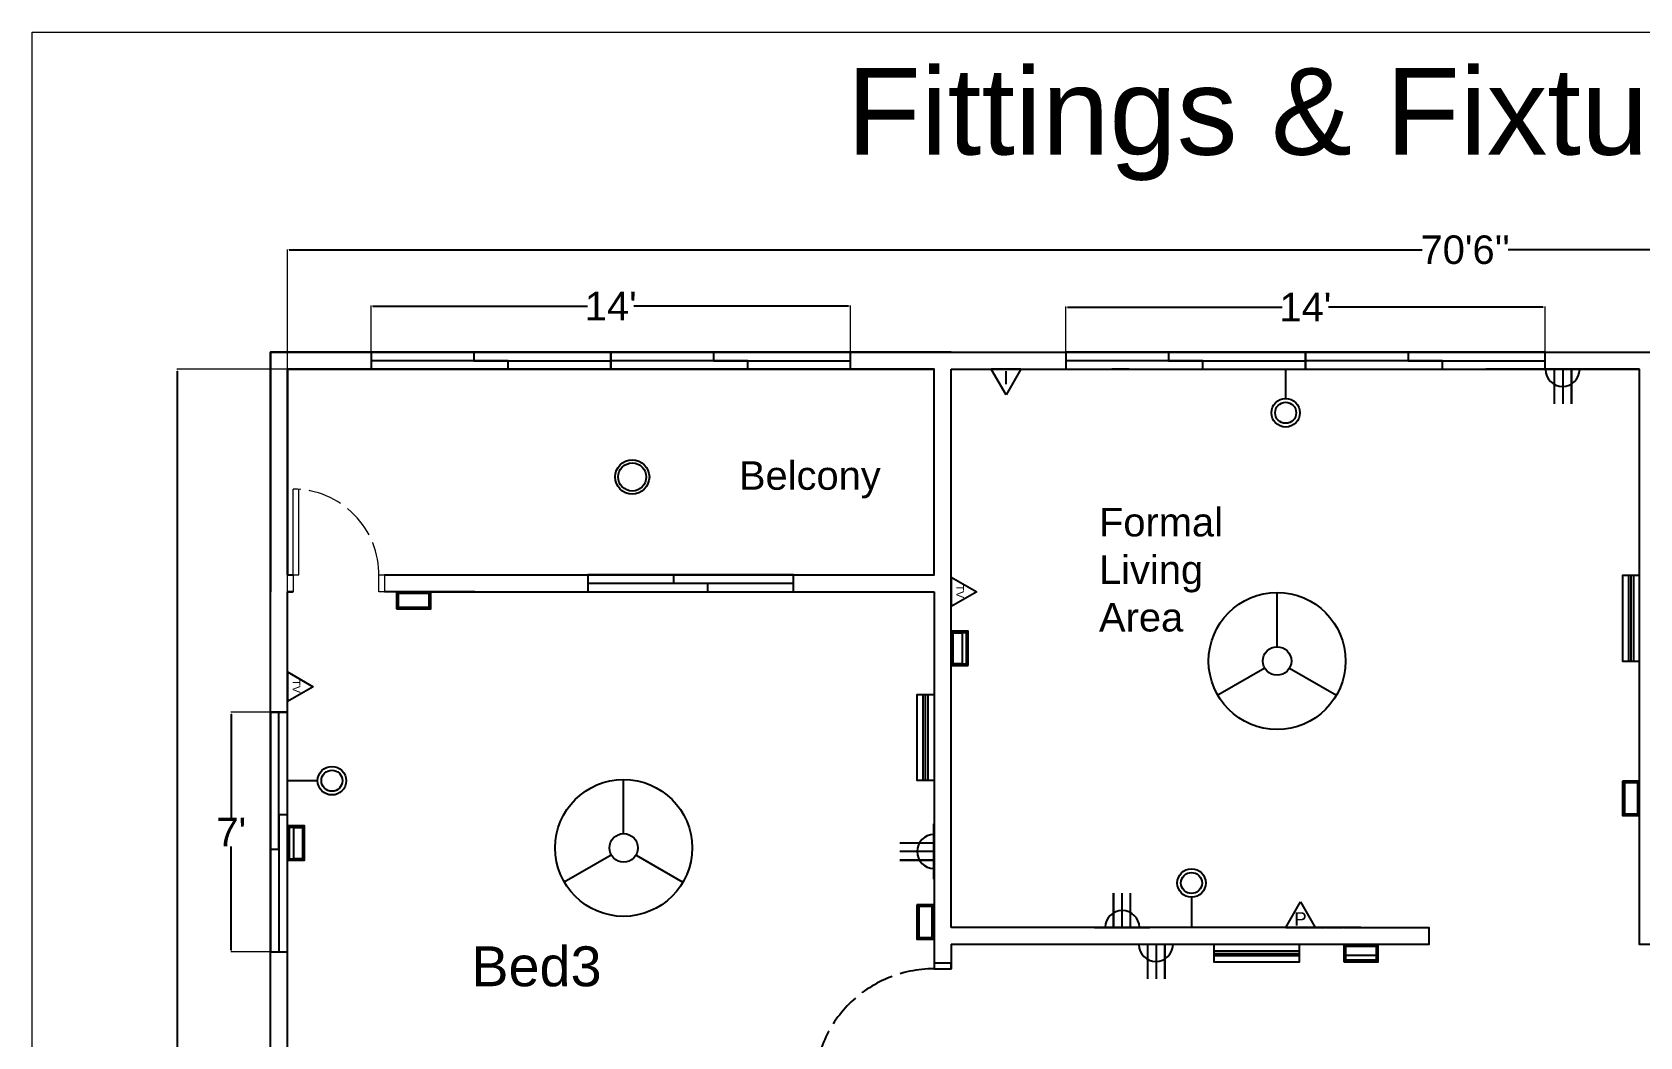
# Model space of a CAD drawing. Header units: inches. Extents: x 1396 to 31789, y 4626 to 27828.
# Drawn here: x 22474 to 23038, y 27476 to 27828 of the extents above; entities that cross this region are included whole.
import ezdxf
from ezdxf.enums import TextEntityAlignment as Align

# ---------------------------------------------------------------- set-up
doc = ezdxf.new("R2010")
doc.units = ezdxf.units.IN
doc.header["$MEASUREMENT"] = 0
doc.linetypes.add('ACAD_ISO02W100', pattern=[15, 12, -3])
doc.layers.add('bath', color=4, linetype='Continuous')
doc.layers.add('text', color=6, linetype='Continuous', lineweight=9)
doc.styles.add('Arial', font='arial.ttf')
doc.styles.get("Standard").update_dxf_attribs({"font": 'arial.ttf'})
doc.dimstyles.new('civil layout', dxfattribs={"dimtxt": 10, "dimasz": 0.625, "dimexe": 0.18, "dimexo": 0.0625, "dimgap": 0.09, "dimtad": 0, "dimtih": 1, "dimtoh": 1, "dimdec": 1, "dimzin": 0, "dimdsep": 46, "dimlunit": 4, "dimtxsty": 'Standard', "dimcen": 0.09, "dimclrd": 256, "dimclre": 256, "dimclrt": 256, "dimadec": 0, "dimazin": 0, "dimtfac": 1.5, "dimtdec": 1, "dimtofl": 0, "dimtmove": 0, "dimatfit": 0, "dimfxl": 1, "dimtolj": 1, "dimtzin": 0, "dimlwe": -1, "dimarcsym": 0})

# ---------------------------------------------------------------- blocks, each defined once
blk = doc.blocks.new('*D87')
at = {"layer": 'Defpoints', "color": 0, "transparency": 16777216}
for p in [(22563.7, 27709.83), (22525.04, 27109.83), (22563.7, 27109.83)]:
    blk.add_point(p, dxfattribs=at)
at = {"layer": 'text', "transparency": 16777216}
for p, q in [((22563.63, 27709.83), (22524.86, 27709.83)), ((22563.63, 27109.83), (22524.86, 27109.83))]:
    blk.add_line(p, q, dxfattribs=at)
at = {"layer": 'text', "lineweight": -2, "transparency": 16777216}
for p, q in [((22525.04, 27709.21), (22525.04, 27409.83)), ((22525.04, 27110.46), (22525.04, 27399.44))]:
    blk.add_line(p, q, dxfattribs=at)
at = {"layer": 'text', "transparency": 16777216}
for points in [[(22524.93, 27709.21), (22525.14, 27709.21), (22525.04, 27709.83)], [(22524.93, 27110.46), (22525.14, 27110.46), (22525.04, 27109.83)]]:
    blk.add_solid(points, dxfattribs=at)
at = {"layer": 'text', "transparency": 16777216, "insert": (22525.04, 27404.64), "char_height": 10, "attachment_point": 5}
blk.add_mtext("\\A1;50'6''", dxfattribs=at)
blk = doc.blocks.new('*D88')
at = {"layer": 'Defpoints', "color": 0, "transparency": 16777216}
for p in [(22563.7, 27751.68), (22563.7, 27709.83), (23403.7, 27709.83)]:
    blk.add_point(p, dxfattribs=at)
at = {"layer": 'text', "transparency": 16777216}
for p, q in [((22563.7, 27709.89), (22563.7, 27751.86)), ((23403.7, 27709.89), (23403.7, 27751.86))]:
    blk.add_line(p, q, dxfattribs=at)
at = {"layer": 'text', "lineweight": -2, "transparency": 16777216}
for p, q in [((22564.32, 27751.68), (22961.32, 27751.68)), ((23403.07, 27751.68), (22991.49, 27751.68))]:
    blk.add_line(p, q, dxfattribs=at)
at = {"layer": 'text', "transparency": 16777216}
for points in [[(22564.32, 27751.79), (22564.32, 27751.58), (22563.7, 27751.68)], [(23403.07, 27751.79), (23403.07, 27751.58), (23403.7, 27751.68)]]:
    blk.add_solid(points, dxfattribs=at)
at = {"layer": 'text', "transparency": 16777216, "insert": (22976.41, 27751.68), "char_height": 10, "attachment_point": 5}
blk.add_mtext("\\A1;70'6''", dxfattribs=at)
blk = doc.blocks.new('*D93')
at = {"layer": 'Defpoints', "color": 0, "transparency": 16777216}
for p in [(23004.41, 27731.63), (22836.41, 27709.83), (23004.41, 27709.83)]:
    blk.add_point(p, dxfattribs=at)
at = {"layer": 'text', "transparency": 16777216}
for p, q in [((22836.41, 27709.89), (22836.41, 27731.81)), ((23004.41, 27709.89), (23004.41, 27731.81))]:
    blk.add_line(p, q, dxfattribs=at)
at = {"layer": 'text', "lineweight": -2, "transparency": 16777216}
for p, q in [((22837.03, 27731.63), (22912.3, 27731.63)), ((23003.78, 27731.63), (22928.51, 27731.63))]:
    blk.add_line(p, q, dxfattribs=at)
at = {"layer": 'text', "transparency": 16777216}
for points in [[(22837.03, 27731.73), (22837.03, 27731.52), (22836.41, 27731.63)], [(23003.78, 27731.73), (23003.78, 27731.52), (23004.41, 27731.63)]]:
    blk.add_solid(points, dxfattribs=at)
at = {"layer": 'text', "transparency": 16777216, "insert": (22920.41, 27731.63), "char_height": 10, "attachment_point": 5}
blk.add_mtext("\\A1;14'", dxfattribs=at)
blk = doc.blocks.new('*D98')
at = {"layer": 'Defpoints', "color": 0, "transparency": 16777216}
for p in [(22760.98, 27732.01), (22592.98, 27715.83), (22760.98, 27715.83)]:
    blk.add_point(p, dxfattribs=at)
at = {"layer": 'text', "transparency": 16777216}
for p, q in [((22592.98, 27715.89), (22592.98, 27732.19)), ((22760.98, 27715.89), (22760.98, 27732.19))]:
    blk.add_line(p, q, dxfattribs=at)
at = {"layer": 'text', "lineweight": -2, "transparency": 16777216}
for p, q in [((22593.6, 27732.01), (22668.87, 27732.01)), ((22760.35, 27732.01), (22685.08, 27732.01))]:
    blk.add_line(p, q, dxfattribs=at)
at = {"layer": 'text', "transparency": 16777216}
for points in [[(22593.6, 27732.11), (22593.6, 27731.9), (22592.98, 27732.01)], [(22760.35, 27732.11), (22760.35, 27731.9), (22760.98, 27732.01)]]:
    blk.add_solid(points, dxfattribs=at)
at = {"layer": 'text', "transparency": 16777216, "insert": (22676.98, 27732.01), "char_height": 10, "attachment_point": 5}
blk.add_mtext("\\A1;14'", dxfattribs=at)
blk = doc.blocks.new('*D99')
at = {"layer": 'Defpoints', "color": 0, "transparency": 16777216}
for p in [(22557.7, 27589.63), (22544, 27505.63), (22557.7, 27505.63)]:
    blk.add_point(p, dxfattribs=at)
at = {"layer": 'text', "transparency": 16777216}
for p, q in [((22557.63, 27589.63), (22543.82, 27589.63)), ((22557.63, 27505.63), (22543.82, 27505.63))]:
    blk.add_line(p, q, dxfattribs=at)
at = {"layer": 'text', "lineweight": -2, "transparency": 16777216}
for p, q in [((22544, 27589), (22544, 27552.72)), ((22544, 27506.25), (22544, 27542.54))]:
    blk.add_line(p, q, dxfattribs=at)
at = {"layer": 'text', "transparency": 16777216}
for points in [[(22543.89, 27589), (22544.1, 27589), (22544, 27589.63)], [(22543.89, 27506.25), (22544.1, 27506.25), (22544, 27505.63)]]:
    blk.add_solid(points, dxfattribs=at)
at = {"layer": 'text', "transparency": 16777216, "insert": (22544, 27547.63), "char_height": 10, "attachment_point": 5}
blk.add_mtext("\\A1;7'", dxfattribs=at)

msp = doc.modelspace()

# ---------------------------------------------------------------- linework, layer by layer
at = {"color": 7}
for p, q in [((22796.26, 27514.2), (22796.26, 27709.83)), ((23037.55, 27709.83), (23036.5, 27709.83)), ((23037.55, 27514.2), (23037.55, 27709.83)), ((22939.87, 27514.2), (22796.26, 27514.2)), ((22796.26, 27508.11), (22796.26, 27508.2)), ((22939.87, 27508.2), (22796.26, 27508.2))]:
    msp.add_line(p, q, dxfattribs=at)
at = {"color": 0}
for p, q in [((22815.5, 27700.85), (22810.31, 27709.83)), ((22820.68, 27709.83), (22810.31, 27709.83)), ((22820.68, 27709.83), (22815.5, 27700.85)), ((22796.26, 27637.02), (22796.26, 27626.65)), ((22796.26, 27637.02), (22805.24, 27631.83)), ((22805.24, 27631.83), (22796.26, 27626.65)), ((22563.7, 27603.77), (22563.7, 27593.4)), ((22563.7, 27603.77), (22572.68, 27598.58)), ((22572.68, 27598.58), (22563.7, 27593.4)), ((22913.5, 27514.2), (22918.68, 27523.18)), ((22918.68, 27523.18), (22923.87, 27514.2)), ((22913.5, 27514.2), (22923.87, 27514.2))]:
    msp.add_line(p, q, dxfattribs=at)
at = {"color": 7, "true_color": 0xffffff}
for p, q in [((22913.5, 27699.58), (22913.5, 27710.15)), ((22574.26, 27565.63), (22563.7, 27565.63)), ((22880.5, 27524.77), (22880.5, 27514.2))]:
    msp.add_line(p, q, dxfattribs=at)
for p, q in [((23020.27, 27709.77), (23000.88, 27709.77)), ((23010.57, 27709.77), (23010.57, 27697.77)), ((23013.64, 27709.77), (23013.64, 27697.77)), ((22629.39, 27631.83), (22610, 27631.83)), ((22910.5, 27612.58), (22910.5, 27631.58)), ((22906.17, 27605.08), (22889.71, 27595.58)), ((22914.83, 27605.08), (22931.28, 27595.58)), ((22681.5, 27547.08), (22681.5, 27566.08)), ((22790.25, 27531.08), (22790.25, 27550.47)), ((22677.17, 27539.58), (22660.71, 27530.08)), ((22685.83, 27539.58), (22702.28, 27530.08)), ((22790.26, 27540.78), (22778.26, 27540.78)), ((22790.26, 27537.72), (22778.26, 27537.72)), ((22853.13, 27514.2), (22853.13, 27526.2)), ((22856.2, 27514.2), (22856.2, 27526.2)), ((22846.5, 27514.2), (22865.89, 27514.2)), ((22877.76, 27508.2), (22858.37, 27508.2)), ((22868.06, 27508.2), (22868.06, 27496.2)), ((22871.13, 27508.2), (22871.13, 27496.2))]:
    msp.add_line(p, q)
at = {"color": 143, "true_color": 0x7aafdf}
for p, q in [((22668.98, 27634.83), (22740.98, 27634.83)), ((22698.98, 27637.83), (22698.98, 27634.83)), ((22710.98, 27631.8), (22710.98, 27634.83))]:
    msp.add_line(p, q, dxfattribs=at)
at = {"color": 252, "true_color": 0x939598}
for p, q in [((23033.66, 27637.58), (23033.66, 27607.58)), ((23033.66, 27637.58), (23033.66, 27607.58)), ((23035.4, 27637.58), (23035.4, 27607.58)), ((22786.36, 27595.76), (22786.36, 27565.76)), ((22786.36, 27595.76), (22786.36, 27565.76)), ((22788.11, 27595.76), (22788.11, 27565.76)), ((22888.31, 27506.05), (22918.31, 27506.05)), ((22888.31, 27504.31), (22918.31, 27504.31)), ((22888.31, 27504.31), (22918.31, 27504.31))]:
    msp.add_line(p, q, dxfattribs=at)
at = {"color": 4}
for p, q in [((23034.44, 27637.58), (23034.44, 27607.58)), ((22787.14, 27595.76), (22787.14, 27565.76)), ((22888.31, 27505.09), (22918.31, 27505.09))]:
    msp.add_line(p, q, dxfattribs=at)
for points in [[(22563.7, 27715.83), (22557.7, 27715.83), (22557.7, 27709.83)], [(23409.7, 27103.83), (22557.7, 27103.83), (22557.7, 27715.83), (23409.7, 27715.83), (23409.7, 27384.26)], [(22796.26, 27715.83), (22796.26, 27715.83), (22557.7, 27715.83), (22557.7, 27631.83)], [(22609.17, 27715.83), (22615.17, 27715.83)], [(22790.26, 27715.83), (23043.36, 27715.83)], [(22852.6, 27715.83), (22858.6, 27715.83)], [(22563.7, 27637.83), (22563.7, 27709.83), (22790.26, 27709.83)], [(22563.7, 27637.83), (22563.7, 27709.83), (22790.26, 27709.83)], [(22607.7, 27637.83), (22790.26, 27637.83), (22790.26, 27709.83), (22563.7, 27709.83), (22563.7, 27637.83), (22565.7, 27637.83)], [(22615.17, 27709.83), (22609.17, 27709.83)], [(22796.26, 27709.83), (23037.36, 27709.83)], [(22796.26, 27709.83), (22983.7, 27709.83)], [(22796.26, 27631.83), (22796.26, 27709.83)], [(22858.6, 27709.83), (22852.6, 27709.83)], [(23037.36, 27709.83), (22983.7, 27709.83)], [(23013.64, 27697.77), (23013.64, 27709.77), (23007.64, 27709.77), (23007.64, 27697.77)], [(22557.7, 27449.69), (22557.7, 27637.83)], [(22557.7, 27631.83), (22557.7, 27631.83), (22557.7, 27637.83)], [(22557.7, 27631.83), (22557.7, 27637.83)], [(22597.7, 27637.83), (22601.7, 27637.83)], [(22601.7, 27637.83), (22607.7, 27637.83)], [(22607.7, 27637.83), (22790.26, 27637.83)], [(22607.7, 27637.83), (22613.7, 27637.83)], [(22563.7, 27455.69), (22563.7, 27631.83)], [(22563.7, 27455.69), (22563.7, 27631.83)], [(22563.7, 27631.83), (22565.7, 27631.83)], [(22667.92, 27455.69), (22563.7, 27455.69), (22563.7, 27631.83), (22565.7, 27631.83)], [(22563.7, 27631.83), (22565.7, 27631.83)], [(22565.7, 27631.83), (22563.7, 27631.83)], [(22601.7, 27631.83), (22597.7, 27631.83)], [(22607.7, 27631.83), (22601.7, 27631.83)], [(22607.7, 27631.83), (22790.26, 27631.83)], [(22613.7, 27631.83), (22607.7, 27631.83)], [(22790.26, 27631.83), (22790.26, 27499.69)], [(22778.26, 27537.72), (22790.26, 27537.72), (22790.26, 27543.72), (22778.26, 27543.72)], [(22853.13, 27526.2), (22853.13, 27514.2), (22859.13, 27514.2), (22859.13, 27526.2)], [(22915.31, 27514.2), (22921.31, 27514.2)], [(22921.5, 27514.2), (22927.5, 27514.2)], [(22927.68, 27514.2), (22933.68, 27514.2)], [(22933.87, 27514.2), (22963.61, 27514.2), (22963.61, 27508.2), (22933.87, 27508.2)], [(23043.55, 27514.2), (23043.55, 27508.2), (23037.55, 27508.2), (23037.55, 27514.2)], [(22796.26, 27508.11), (22796.26, 27499.69)], [(22871.13, 27496.2), (22871.13, 27508.2), (22865.13, 27508.2), (22865.13, 27496.2)], [(22921.5, 27508.2), (22915.31, 27508.2)], [(22921.31, 27508.2), (22915.31, 27508.2)], [(22927.68, 27508.2), (22921.5, 27508.2)], [(22927.5, 27508.2), (22921.5, 27508.2)], [(22933.87, 27508.2), (22927.68, 27508.2)], [(22933.68, 27508.2), (22927.68, 27508.2)]]:
    msp.add_lwpolyline(points)
at = {"color": 143, "true_color": 0x7aafdf}
for points in [[(22592.98, 27709.83), (22676.98, 27709.83), (22676.98, 27715.83), (22592.98, 27715.83)], [(22628.98, 27712.83), (22676.98, 27712.83), (22676.98, 27715.83), (22628.98, 27715.83)], [(22676.98, 27709.83), (22760.98, 27709.83), (22760.98, 27715.83), (22676.98, 27715.83)], [(22712.98, 27712.83), (22760.98, 27712.83), (22760.98, 27715.83), (22712.98, 27715.83)], [(22836.41, 27709.83), (22920.41, 27709.83), (22920.41, 27715.83), (22836.41, 27715.83)], [(22872.41, 27712.83), (22920.41, 27712.83), (22920.41, 27715.83), (22872.41, 27715.83)], [(22920.41, 27709.83), (23004.41, 27709.83), (23004.41, 27715.83), (22920.41, 27715.83)], [(22956.41, 27712.83), (23004.41, 27712.83), (23004.41, 27715.83), (22956.41, 27715.83)], [(22592.98, 27709.83), (22640.98, 27709.83), (22640.98, 27712.83), (22592.98, 27712.83)], [(22676.98, 27709.83), (22724.98, 27709.83), (22724.98, 27712.83), (22676.98, 27712.83)], [(22836.41, 27709.83), (22884.41, 27709.83), (22884.41, 27712.83), (22836.41, 27712.83)], [(22920.41, 27709.83), (22968.41, 27709.83), (22968.41, 27712.83), (22920.41, 27712.83)], [(22668.98, 27631.83), (22740.98, 27631.83), (22740.98, 27637.83), (22668.98, 27637.83)], [(22801.94, 27606.3), (22801.94, 27617.73), (22796.57, 27617.73), (22796.57, 27606.3)], [(22563.7, 27505.63), (22563.7, 27589.63), (22557.7, 27589.63), (22557.7, 27505.63)], [(22560.7, 27541.63), (22560.7, 27589.63), (22557.7, 27589.63), (22557.7, 27541.63)], [(22563.7, 27505.63), (22563.7, 27553.63), (22560.7, 27553.63), (22560.7, 27505.63)], [(22564.01, 27549.48), (22564.01, 27538.05), (22569.38, 27538.05), (22569.38, 27549.48)], [(22934.15, 27502.51), (22945.58, 27502.51), (22945.58, 27507.89), (22934.15, 27507.89)]]:
    msp.add_lwpolyline(points, close=True, dxfattribs=at)
for points in [[(22595.7, 27637.83), (22595.7, 27637.83)], [(22601.92, 27625.83), (22613.92, 27625.83), (22613.92, 27631.83), (22601.92, 27631.83)], [(22602.5, 27626.46), (22613.38, 27626.46), (22613.38, 27631.21), (22602.5, 27631.21)], [(22802.26, 27606.02), (22802.26, 27618.02), (22796.26, 27618.02), (22796.26, 27606.02)], [(23031.55, 27565.48), (23031.55, 27553.48), (23037.55, 27553.48), (23037.55, 27565.48)], [(23032.18, 27564.89), (23032.18, 27554.01), (23036.92, 27554.01), (23036.92, 27564.89)], [(22563.7, 27549.76), (22563.7, 27537.76), (22569.7, 27537.76), (22569.7, 27549.76)], [(22784.26, 27522.13), (22784.26, 27510.13), (22790.26, 27510.13), (22790.26, 27522.13)], [(22784.89, 27521.54), (22784.89, 27510.66), (22789.63, 27510.66), (22789.63, 27521.54)], [(22933.87, 27502.2), (22945.87, 27502.2), (22945.87, 27508.2), (22933.87, 27508.2)]]:
    msp.add_lwpolyline(points, close=True)
at = {"color": 252, "true_color": 0x939598}
for points in [[(23037.55, 27637.58), (23031.55, 27637.58), (23031.55, 27607.58), (23037.55, 27607.58)], [(22790.26, 27595.76), (22784.26, 27595.76), (22784.26, 27565.76), (22790.26, 27565.76)], [(22888.31, 27508.2), (22888.31, 27502.2), (22918.31, 27502.2), (22918.31, 27508.2)]]:
    msp.add_lwpolyline(points, dxfattribs=at)
at = {"color": 4}
for points in [[(22602.2, 27626.14), (22613.63, 27626.14), (22613.63, 27631.52), (22602.2, 27631.52)], [(23031.86, 27565.19), (23031.86, 27553.77), (23037.24, 27553.77), (23037.24, 27565.19)], [(22784.57, 27521.84), (22784.57, 27510.42), (22789.94, 27510.42), (22789.94, 27521.84)]]:
    msp.add_lwpolyline(points, close=True, dxfattribs=at)
at = {"color": 1}
for points in [[(22801.62, 27606.6), (22801.62, 27617.48), (22796.88, 27617.48), (22796.88, 27606.6)], [(22796.88, 27606.6), (22796.88, 27617.48), (22800.09, 27617.48), (22800.09, 27606.6)], [(22564.33, 27549.18), (22564.33, 27538.3), (22569.07, 27538.3), (22569.07, 27549.18)], [(22569.07, 27549.18), (22569.07, 27538.3), (22565.87, 27538.3), (22565.87, 27549.18)], [(22934.45, 27502.83), (22945.34, 27502.83), (22945.34, 27507.58), (22934.45, 27507.58)], [(22934.45, 27507.58), (22945.34, 27507.58), (22945.34, 27504.37), (22934.45, 27504.37)], [(22790.26, 27501.69), (22790.26, 27499.69), (22796.26, 27499.69), (22796.26, 27501.69)]]:
    msp.add_lwpolyline(points, close=True, dxfattribs=at)
at = {"color": 143, "true_color": 0x7aafdf}
for points in [[(22557.7, 27589.63), (22563.7, 27589.63)], [(22560.7, 27589.63), (22563.7, 27589.63)]]:
    msp.add_lwpolyline(points, dxfattribs=at)
at = {"color": 1}
msp.add_lwpolyline([(22796.26, 27499.69), (22796.26, 27501.69), (22790.26, 27501.69), (22790.26, 27499.69)], dxfattribs=at)
at = {"color": 7, "true_color": 0xffffff}
for centre in [(22913.5, 27694.58), (22579.26, 27565.63), (22880.5, 27529.77)]:
    msp.add_circle(centre, 5, dxfattribs=at)
at = {"color": 4}
for centre, radius in [((22913.5, 27694.58), 3.69), ((22684.5, 27672.08), 4.93), ((22910.5, 27607.58), 5), ((22579.26, 27565.63), 3.69), ((22681.5, 27542.08), 5), ((22880.5, 27529.77), 3.69)]:
    msp.add_circle(centre, radius, dxfattribs=at)
msp.add_circle((22684.5, 27672.08), 6)
at = {"color": 251, "true_color": 0x636466}
for centre in [(22910.5, 27607.58), (22681.5, 27542.08)]:
    msp.add_circle(centre, 24, dxfattribs=at)
at = {"color": 4}
for centre, start, end in [((23010.53, 27709.83), 180.929, 359.071), ((22790.32, 27540.82), 90.929, 269.071), ((22856.24, 27514.14), 0.929, 179.071), ((22868.02, 27508.27), 180.929, 359.071)]:
    msp.add_arc(centre, 6, start, end, dxfattribs=at)
at = {"color": 1, "linetype": 'ACAD_ISO02W100'}
msp.add_arc((22790.26, 27457.69), 42, 90, 180, dxfattribs=at)
at = {"layer": 'text', "color": 1}
for p, q in [((22565.7, 27637.83), (22565.7, 27667.84)), ((22567.7, 27637.83), (22567.7, 27667.84))]:
    msp.add_line(p, q, dxfattribs=at)
at = {"layer": 'text', "color": 0}
msp.add_lwpolyline([(22474.22, 27828), (23600.78, 27828), (23600.78, 27043.89), (22474.22, 27043.89)], close=True, dxfattribs=at)
at = {"layer": 'text', "color": 1}
for points in [[(22565.7, 27631.83), (22563.7, 27631.83), (22563.7, 27637.83), (22567.7, 27637.83)], [(22595.7, 27637.83), (22597.7, 27637.83), (22597.7, 27631.83), (22595.7, 27631.83)]]:
    msp.add_lwpolyline(points, dxfattribs=at)
for points in [[(22565.7, 27637.83), (22565.7, 27631.83), (22563.7, 27631.83), (22563.7, 27637.83)], [(22597.7, 27637.83), (22597.7, 27631.83), (22595.7, 27631.83), (22595.7, 27637.83)]]:
    msp.add_lwpolyline(points, close=True, dxfattribs=at)
at = {"layer": 'text', "color": 1, "linetype": 'ACAD_ISO02W100'}
msp.add_arc((22565.7, 27637.83), 30, 359.0452, 90, dxfattribs=at)

# ---------------------------------------------------------------- texts
at = {"color": 0, "style": 'Arial'}
msp.add_text('I', height=4.67, rotation=180, dxfattribs=at).set_placement((22815.5, 27706.84), align=Align.MIDDLE_CENTER)
msp.add_text('P', height=4.67, dxfattribs=at).set_placement((22918.68, 27517.19), align=Align.MIDDLE_CENTER)
at = {"color": 0, "insert": (22707.62, 27815.46), "char_height": 30.4177, "attachment_point": 1}
msp.add_mtext_dynamic_manual_height_columns('\\pxqc;{\\C256;Fittings & Fixture Layout}', width=562.1847, gutter_width=1.01, heights=[0], dxfattribs=at)
at = {"layer": 'bath', "color": 4, "linetype": 'ACAD_ISO02W100', "char_height": 2.7, "attachment_point": 1, "rotation": 270}
for insert in [(22800.75, 27634.42), (22568.19, 27601.18)]:
    msp.add_mtext_dynamic_manual_height_columns('{\\C31;\\c6737150;TV}', width=7.776, gutter_width=0.9, heights=[0], dxfattribs=dict(at, insert=insert))
at = {"layer": 'text', "attachment_point": 1}
for s, width, gutter_width, insert, char_height in [('Belcony', 43.4977, 1, (22721.9, 27677.6), 10), ('Formal Living Area', 48.799, 1, (22848.08, 27661.26), 10), ('Bed3', 67.3511, 1.4, (22628.12, 27507.57), 13.994)]:
    msp.add_mtext_dynamic_manual_height_columns(s, width=width, gutter_width=gutter_width, heights=[0], dxfattribs=dict(at, insert=insert, char_height=char_height))

# ---------------------------------------------------------------- dimensions: what is measured, and where the dimension line sits
at = {"layer": 'text', "color": 2, "true_color": 0xf1eb1f}
dim = msp.add_linear_dim(base=(22563.7, 27751.68), p1=(23403.7, 27709.83), p2=(22563.7, 27709.83), text="<>6''", dimstyle='civil layout', dxfattribs=at)
dim.commit()
dim.dimension.update_dxf_attribs({"geometry": '*D88', "text_midpoint": (22976.41, 27751.68), "dimtype": 160})
at = {"layer": 'text', "color": 7}
dim = msp.add_linear_dim(base=(22760.98, 27732.01), p1=(22592.98, 27715.83), p2=(22760.98, 27715.83), dimstyle='civil layout', dxfattribs=at)
dim.commit()
dim.dimension.update_dxf_attribs({"geometry": '*D98', "text_midpoint": (22676.98, 27732.01)})
at = {"layer": 'text', "color": 217, "true_color": 0x93278f}
dim = msp.add_linear_dim(base=(23004.41, 27731.63), p1=(22836.41, 27709.83), p2=(23004.41, 27709.83), dimstyle='civil layout', dxfattribs=at)
dim.commit()
dim.dimension.update_dxf_attribs({"geometry": '*D93', "text_midpoint": (22920.41, 27731.63), "dimtype": 160})
at = {"layer": 'text', "color": 2, "true_color": 0xf1eb1f}
dim = msp.add_linear_dim(base=(22525.04, 27109.83), p1=(22563.7, 27709.83), p2=(22563.7, 27109.83), angle=90, text="<>6''", dimstyle='civil layout', dxfattribs=at)
dim.commit()
dim.dimension.update_dxf_attribs({"geometry": '*D87', "text_midpoint": (22525.04, 27404.64), "dimtype": 160})
at = {"layer": 'text', "color": 7}
dim = msp.add_linear_dim(base=(22544, 27505.63), p1=(22557.7, 27589.63), p2=(22557.7, 27505.63), angle=90, dimstyle='civil layout', dxfattribs=at)
dim.commit()
dim.dimension.update_dxf_attribs({"geometry": '*D99', "text_midpoint": (22544, 27547.63)})

doc.saveas('drawing.dxf')
